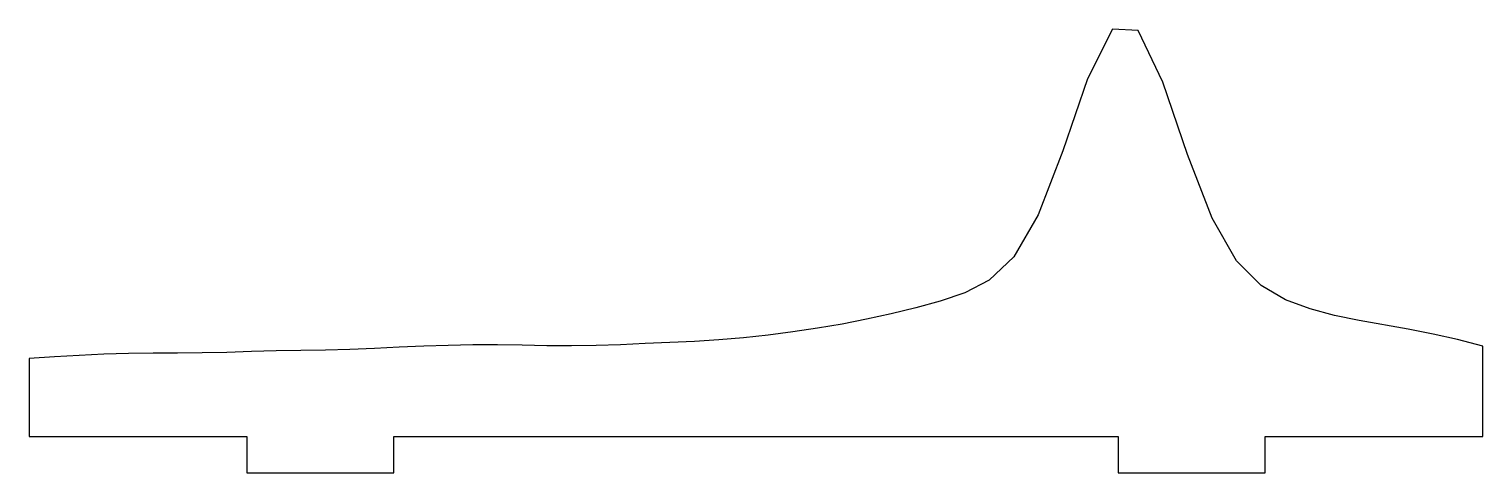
# Model space of a CAD drawing. Header units: metres. Extents: x 0 to 120, y -3 to 34.
import ezdxf

# ---------------------------------------------------------------- set-up
doc = ezdxf.new("R2010")
doc.units = ezdxf.units.M

msp = doc.modelspace()

# ---------------------------------------------------------------- linework, layer by layer
for p, q in [((89.45, 33.6), (87.39, 29.49)), ((91.57, 33.47), (89.45, 33.6)), ((93.63, 29.21), (91.57, 33.47)), ((87.39, 29.49), (85.35, 23.53)), ((95.66, 23.23), (93.63, 29.21)), ((85.35, 23.53), (83.32, 18.25)), ((97.69, 17.97), (95.66, 23.23)), ((83.32, 18.25), (81.3, 14.77)), ((99.72, 14.46), (97.69, 17.97)), ((81.3, 14.77), (79.28, 12.84)), ((101.74, 12.42), (99.72, 14.46)), ((79.28, 12.84), (77.26, 11.8)), ((103.76, 11.23), (101.74, 12.42)), ((75.23, 11.12), (73.2, 10.57)), ((77.26, 11.8), (75.23, 11.12)), ((105.79, 10.47), (103.76, 11.23)), ((69.14, 9.62), (67.11, 9.22)), ((71.17, 10.07), (69.14, 9.62)), ((73.2, 10.57), (71.17, 10.07)), ((107.81, 9.93), (105.79, 10.47)), ((109.84, 9.51), (107.81, 9.93)), ((63.04, 8.57), (61.01, 8.3)), ((65.07, 8.88), (63.04, 8.57)), ((67.11, 9.22), (65.07, 8.88)), ((113.91, 8.79), (109.84, 9.51)), ((115.95, 8.4), (113.91, 8.79)), ((30.5, 7.31), (28.47, 7.2)), ((32.54, 7.39), (30.5, 7.31)), ((34.57, 7.46), (32.54, 7.39)), ((36.61, 7.5), (34.57, 7.46)), ((38.64, 7.51), (36.61, 7.5)), ((40.68, 7.48), (38.64, 7.51)), ((42.71, 7.43), (40.68, 7.48)), ((44.75, 7.42), (42.71, 7.43)), ((46.78, 7.45), (44.75, 7.42)), ((48.81, 7.52), (46.78, 7.45)), ((50.84, 7.61), (48.81, 7.52)), ((54.91, 7.79), (50.84, 7.61)), ((56.94, 7.91), (54.91, 7.79)), ((58.98, 8.08), (56.94, 7.91)), ((61.01, 8.3), (58.98, 8.08)), ((117.98, 7.94), (115.95, 8.4)), ((120.08, 7.39), (117.98, 7.94)), ((120.08, -0.07), (120.08, 7.39)), ((2.03, 6.52), (-0.07, 6.38)), ((-0.07, 6.38), (-0.07, -0.07)), ((4.06, 6.64), (2.03, 6.52)), ((6.1, 6.73), (4.06, 6.64)), ((8.13, 6.79), (6.1, 6.73)), ((10.17, 6.81), (8.13, 6.79)), ((12.2, 6.83), (10.17, 6.81)), ((14.24, 6.84), (12.2, 6.83)), ((16.27, 6.88), (14.24, 6.84)), ((18.3, 6.95), (16.27, 6.88)), ((20.34, 7.01), (18.3, 6.95)), ((22.37, 7.04), (20.34, 7.01)), ((24.41, 7.06), (22.37, 7.04)), ((26.44, 7.11), (24.41, 7.06)), ((28.47, 7.2), (26.44, 7.11)), ((-0.07, -0.07), (17.93, -0.07)), ((17.93, -0.07), (17.93, -3.08)), ((30.07, -0.07), (89.92, -0.07)), ((30.07, -3.08), (30.07, -0.07)), ((89.92, -0.07), (89.92, -3.08)), ((102.08, -3.08), (102.08, -0.07)), ((102.08, -0.07), (120.08, -0.07)), ((17.93, -3.08), (30.07, -3.08)), ((89.92, -3.08), (102.08, -3.08))]:
    msp.add_line(p, q)

doc.saveas('drawing.dxf')
